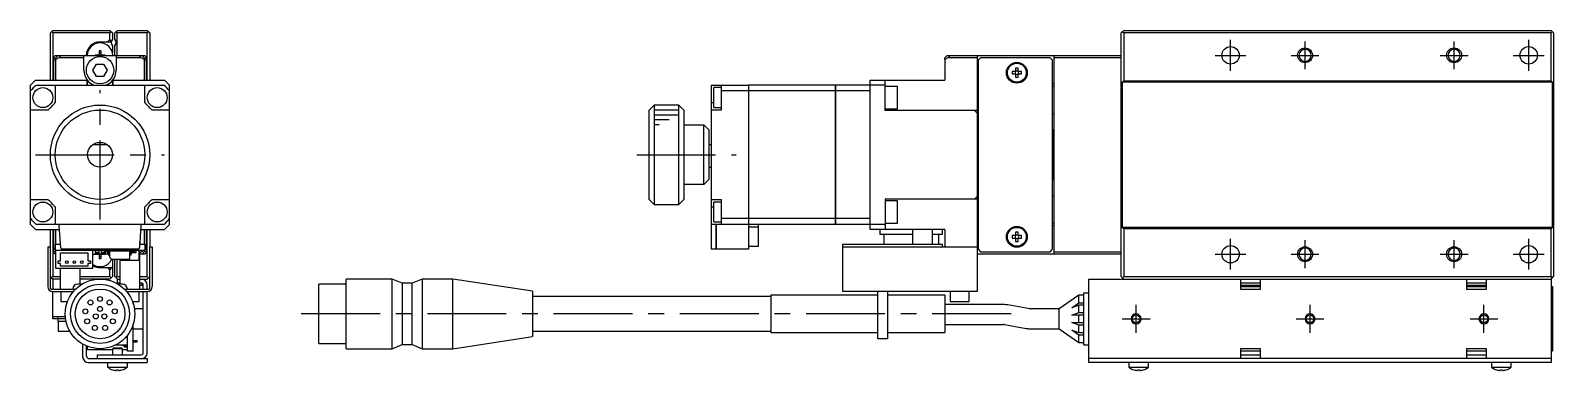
# Model space of a CAD drawing. Extents: x -1 to 643, y -8 to 203.
# Drawn here: x 336.5 to 643, y 71.4 to 139.8 of the extents above; entities that cross this region are included whole.
import ezdxf

# ---------------------------------------------------------------- set-up
doc = ezdxf.new("R2010")
doc.units = 0
doc.header["$LTSCALE"] = 0.5
doc.linetypes.add('CENTER', pattern=[50.8, 31.75, -6.35, 6.35, -6.35])
for name, color, linetype in [('MSM_CENTER', 1, 'CENTER'), ('MSM_CONTINUOUS', 7, 'CONTINUOUS'), ('MSM_NARROW', 5, 'CONTINUOUS')]:
    doc.layers.add(name, color=color, linetype=linetype)

msp = doc.modelspace()

# ---------------------------------------------------------------- linework, layer by layer
at = {"layer": 'MSM_CENTER'}
for p, q in [((578.000001, 131.700001), (578.000001, 137.900001)), ((593.000001, 132.000001), (593.000001, 137.600001)), ((623.000001, 132.000001), (623.000001, 137.600001)), ((638.000001, 131.700001), (638.000001, 137.900001)), ((574.900001, 134.800001), (581.100001, 134.800001)), ((590.200001, 134.800001), (595.800001, 134.800001)), ((620.200001, 134.800001), (625.800001, 134.800001)), ((634.900001, 134.800001), (641.100001, 134.800001)), ((350.500001, 101.800001), (350.500001, 127.800001)), ((337.500001, 114.800001), (363.500001, 114.800001)), ((458.500001, 114.800001), (478.500001, 114.800001)), ((578.000001, 91.700001), (578.000001, 97.900001)), ((593.000001, 92.000001), (593.000001, 97.600001)), ((623.000001, 92.000001), (623.000001, 97.600001)), ((638.000001, 91.700001), (638.000001, 97.900001)), ((574.900001, 94.800001), (581.100001, 94.800001)), ((590.200001, 94.800001), (595.800001, 94.800001)), ((620.200001, 94.800001), (625.800001, 94.800001)), ((634.900001, 94.800001), (641.100001, 94.800001)), ((533.861745, 82.800001), (388.835073, 82.800001)), ((559.000001, 79.000001), (559.000001, 84.600001)), ((594.000001, 79.000001), (594.000001, 84.600001)), ((629.000001, 79.000001), (629.000001, 84.600001)), ((556.200001, 81.800001), (561.800001, 81.800001)), ((591.200001, 81.800001), (596.800001, 81.800001)), ((626.200001, 81.800001), (631.800001, 81.800001))]:
    msp.add_line(p, q, dxfattribs=at)
at = {"layer": 'MSM_CONTINUOUS'}
for p, q in [((340.5, 139.300001), (341, 139.800001)), ((340.5, 129.800001), (340.5, 139.300001)), ((341, 139.300001), (340.75, 139.550001)), ((341, 139.800001), (352.5, 139.800001)), ((341, 139.300001), (341, 129.800001)), ((352.5, 139.300001), (341, 139.300001)), ((352.5, 138.000001), (352, 137.500001)), ((352.5, 139.800001), (353, 139.300001)), ((352.75, 139.550001), (352.5, 139.300001)), ((352.5, 138.000001), (352.5, 139.300001)), ((352.773113, 137.61376), (352.5, 138.000001)), ((353, 139.300001), (353, 138.061438)), ((353.5, 139.300001), (353.7, 139.500001)), ((353.5, 138.061438), (353.5, 139.300001)), ((353.7, 139.500001), (354, 139.800001)), ((353.7, 139.500001), (353.9, 139.300001)), ((353.9, 139.300001), (353.9, 134.800001)), ((360, 139.300001), (353.9, 139.300001)), ((354, 139.800001), (360, 139.800001)), ((360, 139.800001), (360.5, 139.300001)), ((360.25, 139.550001), (360, 139.300001)), ((360, 129.800001), (360, 139.300001)), ((360.5, 139.300001), (360.5, 129.800001)), ((556.250001, 139.550001), (556.000001, 139.300001)), ((556.000001, 90.300001), (556.000001, 139.300001)), ((556.500001, 139.800001), (556.250001, 139.550001)), ((556.250001, 139.550001), (556.500001, 139.300001)), ((556.500001, 139.800001), (642.500001, 139.800001)), ((642.500001, 139.300001), (556.500001, 139.300001)), ((556.500001, 139.300001), (556.500001, 129.700001)), ((643.000001, 139.300001), (642.500001, 139.800001)), ((642.500001, 139.300001), (642.750001, 139.550001)), ((642.500001, 129.700001), (642.500001, 139.300001)), ((643.000001, 139.300001), (643.000001, 90.300001)), ((350.645, 135.700001), (350.355, 135.700001)), ((350.355, 135.700001), (350.355, 134.905001)), ((350.645, 135.170007), (350.355, 135.170007)), ((350.5, 137.500001), (352.755012, 137.500001)), ((350.645, 135.700001), (350.645, 134.905001)), ((353, 136.738563), (353, 135.414143)), ((353.5, 134.800001), (353.5, 136.738563)), ((341.5, 134.800001), (341, 134.300001)), ((341.2, 129.800001), (341.2, 134.300001)), ((341.2, 134.300001), (341.599999, 134.300001)), ((341.599999, 133.800001), (341.2, 133.800001)), ((341.5, 134.800001), (359.5, 134.800001)), ((341.599999, 134.300001), (342.099999, 134.800001)), ((342.212371, 134.300001), (341.599999, 133.993813)), ((341.599999, 129.800001), (341.599999, 134.300001)), ((342, 134.700002), (342, 134.800001)), ((342.712371, 134.800001), (342.212371, 134.300001)), ((347.25, 134.300001), (342.212371, 134.300001)), ((347.25, 131.800001), (347.25, 134.800001)), ((349.056624, 131.800001), (349.778312, 133.050001)), ((349.778312, 130.550001), (349.056624, 131.800001)), ((350.295, 134.845001), (349.5, 134.845001)), ((349.5, 134.800001), (349.5, 134.845001)), ((349.778312, 133.050001), (351.221687, 133.050001)), ((350.029993, 134.845001), (350.035052, 134.800016)), ((351.5, 134.845001), (350.705, 134.845001)), ((350.970006, 134.845001), (350.964947, 134.800016)), ((351.221687, 133.050001), (351.943375, 131.800001)), ((351.943375, 131.800001), (351.221687, 130.550001)), ((351.5, 134.800001), (351.5, 134.845001)), ((353.75, 134.800001), (353.75, 131.800001)), ((358.787628, 134.300001), (353.75, 134.300001)), ((358.787628, 134.300001), (358.287628, 134.800001)), ((359.400001, 133.993814), (358.787628, 134.300001)), ((358.900001, 134.800001), (359.400001, 134.300001)), ((359, 134.700002), (359, 134.800001)), ((359.400001, 134.300001), (359.8, 134.300001)), ((359.400001, 134.300001), (359.400001, 129.800001)), ((359.8, 133.800001), (359.400001, 133.800001)), ((360, 134.300001), (359.5, 134.800001)), ((359.8, 134.300001), (359.8, 129.800001)), ((520.5, 133.993814), (520.499999, 129.800001)), ((521.112374, 134.300001), (520.5, 133.993814)), ((520.5, 133.993814), (520.500001, 134.300001)), ((520.500001, 134.300001), (521.000001, 134.800001)), ((521.000001, 134.800001), (556.000001, 134.800001)), ((521.612374, 134.800001), (521.112374, 134.300001)), ((527.000001, 134.300001), (521.112374, 134.300001)), ((527.000001, 134.800001), (527.000001, 87.300001)), ((527.700001, 134.300001), (527.200001, 133.800001)), ((527.200001, 133.800001), (527.200001, 95.800001)), ((541.700001, 134.300001), (527.700001, 134.300001)), ((534.760001, 132.219185), (534.760001, 131.540001)), ((535.240001, 131.540001), (535.240001, 132.219185)), ((542.200001, 133.800001), (541.700001, 134.300001)), ((542.200001, 95.800001), (542.200001, 133.800001)), ((542.500001, 94.800001), (542.500001, 134.800001)), ((556.000001, 134.300001), (542.500001, 134.300001)), ((337.500001, 129.800001), (336.500001, 128.800001)), ((336.500001, 100.800001), (336.500001, 128.800001)), ((337.500001, 129.800001), (347.900001, 129.800001)), ((337.654768, 128.800001), (363.345233, 128.800001)), ((341.500001, 128.800001), (341.500001, 125.300001)), ((347.900001, 128.800001), (347.900001, 129.800001)), ((348.010523, 128.800001), (348.010523, 129.710741)), ((351.221687, 130.550001), (349.778312, 130.550001)), ((352.989478, 129.710744), (352.989478, 128.800001)), ((353.100001, 129.800001), (353.100001, 128.800001)), ((353.100001, 129.800001), (363.500001, 129.800001)), ((359.500001, 125.300001), (359.500001, 128.800001)), ((364.500001, 128.800001), (363.500001, 129.800001)), ((364.500001, 100.800001), (364.500001, 128.800001)), ((473.500001, 128.800001), (481.000001, 128.800001)), ((473.500001, 128.800001), (473.500001, 95.800001)), ((475.500001, 128.800001), (475.500001, 123.800001)), ((481.000001, 128.800001), (481.000001, 95.800001)), ((481.000001, 128.790001), (481.010001, 128.790001)), ((498.500001, 128.800001), (481.010001, 128.800001)), ((481.010001, 128.800001), (481.010001, 96.800001)), ((498.500001, 100.800001), (498.500001, 128.800001)), ((498.500001, 128.790001), (498.510001, 128.790001)), ((498.510001, 128.800001), (498.510001, 100.800001)), ((508.500001, 128.800001), (498.510001, 128.800001)), ((505.500001, 129.800001), (520.499999, 129.800001)), ((505.500001, 99.800001), (505.500001, 129.800001)), ((508.500001, 123.700001), (508.500001, 129.800001)), ((527.200001, 129.050001), (527.000001, 129.050001)), ((534.760001, 131.540001), (534.080817, 131.540001)), ((534.080817, 131.060001), (534.760001, 131.060001)), ((534.760001, 131.060001), (534.760001, 130.380816)), ((535.919186, 131.540001), (535.240001, 131.540001)), ((535.240001, 130.380816), (535.240001, 131.060001)), ((535.240001, 131.060001), (535.919186, 131.060001)), ((542.500001, 129.050001), (542.200001, 129.050001)), ((556.200001, 129.400001), (556.500001, 129.700001)), ((556.200001, 129.400001), (556.200001, 100.200001)), ((642.800001, 129.400001), (556.200001, 129.400001)), ((556.500001, 129.700001), (642.500001, 129.700001)), ((642.500001, 129.700001), (642.800001, 129.400001)), ((642.800001, 100.200001), (642.800001, 129.400001)), ((474.000001, 124.300001), (474.000001, 128.300001)), ((475.500001, 128.300001), (474.000001, 128.300001)), ((481.000001, 127.645233), (475.500001, 127.645233)), ((481.000001, 127.64134), (481.010001, 127.64134)), ((498.500001, 127.645233), (481.010001, 127.645233)), ((498.500001, 127.64134), (498.510001, 127.64134)), ((505.500001, 127.645233), (498.510001, 127.645233)), ((511.000001, 128.550001), (508.500001, 128.550001)), ((511.000001, 124.050001), (511.000001, 128.550001)), ((542.500001, 128.550001), (542.200001, 128.550001)), ((340.000001, 123.800001), (336.500001, 123.800001)), ((364.500001, 123.800001), (361.000001, 123.800001)), ((462.000001, 124.800001), (461.000001, 123.800001)), ((461.000001, 105.800001), (461.000001, 123.800001)), ((462.000001, 124.800001), (462.000001, 104.800001)), ((467.000001, 124.800001), (462.000001, 124.800001)), ((467.000001, 104.800001), (467.000001, 124.800001)), ((468.000001, 123.800001), (467.000001, 124.800001)), ((468.000001, 123.800001), (468.000001, 105.800001)), ((473.500001, 125.300001), (474.000001, 125.300001)), ((475.500001, 123.800001), (473.500001, 123.800001)), ((474.000001, 124.300001), (475.500001, 124.300001)), ((508.500001, 124.050001), (511.000001, 124.050001)), ((527.000001, 123.700001), (508.500001, 123.700001)), ((526.500001, 123.700001), (527.000001, 123.200001)), ((527.200001, 124.800001), (527.000001, 124.800001)), ((527.200001, 123.800001), (527.000001, 123.800001)), ((542.200001, 123.050001), (542.500001, 123.050001)), ((468.000001, 120.800001), (472.000001, 120.800001)), ((472.000001, 108.800001), (472.000001, 120.800001)), ((473.000001, 119.800001), (472.000001, 120.800001)), ((473.000001, 119.800001), (473.000001, 109.800001)), ((527.200001, 122.300001), (527.000001, 122.300001)), ((542.300001, 119.800001), (542.200001, 119.800001)), ((542.300001, 109.800001), (542.300001, 119.800001)), ((542.500001, 119.600001), (542.300001, 119.800001)), ((352.000001, 116.800001), (349.000001, 116.800001)), ((473.500001, 116.800001), (473.000001, 116.800001)), ((473.000001, 112.300001), (473.500001, 112.300001)), ((472.000001, 108.800001), (468.000001, 108.800001)), ((472.000001, 108.800001), (473.000001, 109.800001)), ((527.000001, 107.300001), (527.200001, 107.300001)), ((542.200001, 109.800001), (542.300001, 109.800001)), ((542.300001, 109.800001), (542.500001, 110.000001)), ((336.500001, 105.800001), (340.000001, 105.800001)), ((341.500001, 104.300001), (341.500001, 100.800001)), ((359.500001, 100.800001), (359.500001, 104.300001)), ((361.000001, 105.800001), (364.500001, 105.800001)), ((461.000001, 105.800001), (462.000001, 104.800001)), ((462.000001, 104.800001), (467.000001, 104.800001)), ((467.000001, 104.800001), (468.000001, 105.800001)), ((473.500001, 105.800001), (475.500001, 105.800001)), ((473.500001, 104.300001), (474.000001, 104.300001)), ((475.500001, 105.300001), (474.000001, 105.300001)), ((474.000001, 101.300001), (474.000001, 105.300001)), ((475.500001, 105.800001), (475.500001, 100.800001)), ((527.000001, 105.900001), (508.500001, 105.900001)), ((508.500001, 105.900001), (508.500001, 99.800001)), ((511.000001, 105.550001), (508.500001, 105.550001)), ((511.000001, 101.050001), (511.000001, 105.550001)), ((527.000001, 106.400001), (526.500001, 105.900001)), ((527.200001, 105.800001), (527.000001, 105.800001)), ((527.000001, 104.800001), (527.200001, 104.800001)), ((542.500001, 106.550001), (542.200001, 106.550001)), ((474.000001, 101.300001), (475.500001, 101.300001)), ((481.000001, 101.954768), (475.500001, 101.954768)), ((481.000001, 101.958661), (481.010001, 101.958661)), ((498.500001, 101.954768), (481.010001, 101.954768)), ((498.500001, 101.958661), (498.510001, 101.958661)), ((505.500001, 101.954768), (498.510001, 101.954768)), ((336.500001, 100.800001), (337.500001, 99.800001)), ((337.500001, 99.800001), (342.319927, 99.800001)), ((363.345233, 100.800001), (337.654768, 100.800001)), ((340.5, 96.300001), (340.5, 99.800001)), ((341, 99.800001), (341, 90.300001)), ((341.2, 95.300001), (341.2, 99.800001)), ((341.599999, 96.800001), (341.599999, 99.800001)), ((342.270979, 100.500001), (342.250001, 100.800001)), ((342.58012, 96.079074), (342.270979, 100.500001)), ((358.729023, 100.500001), (358.419881, 96.079074)), ((358.680074, 99.800001), (363.500001, 99.800001)), ((358.750001, 100.800001), (358.729023, 100.500001)), ((359.400001, 99.800001), (359.400001, 96.800001)), ((359.8, 99.800001), (359.8, 95.300001)), ((360, 90.300001), (360, 99.800001)), ((360.5, 99.800001), (360.5, 96.300001)), ((363.500001, 99.800001), (364.500001, 100.800001)), ((481.000001, 100.800001), (473.500001, 100.800001)), ((474.500001, 95.800001), (474.500001, 100.800001)), ((474.510001, 100.800001), (474.510001, 95.800001)), ((481.000001, 100.810001), (481.010001, 100.810001)), ((498.500001, 100.800001), (481.010001, 100.800001)), ((481.010001, 100.300001), (483.000001, 100.300001)), ((483.000001, 96.400001), (483.000001, 100.800001)), ((498.500001, 100.810001), (498.510001, 100.810001)), ((508.500001, 100.800001), (498.510001, 100.800001)), ((520.499999, 99.800001), (505.500001, 99.800001)), ((507.500001, 98.800001), (507.500001, 99.800001)), ((514.000001, 98.800001), (507.500001, 98.800001)), ((508.250001, 98.800001), (508.250001, 96.800001)), ((508.500001, 101.050001), (511.000001, 101.050001)), ((514.000001, 99.800001), (514.000001, 96.800001)), ((518.000001, 96.800001), (518.000001, 99.800001)), ((520.000001, 98.800001), (518.000001, 98.800001)), ((519.250001, 98.800001), (519.250001, 96.800001)), ((520.000001, 99.800001), (520.000001, 98.800001)), ((520.499999, 99.800001), (520.499999, 96.300001)), ((527.000001, 100.550001), (527.200001, 100.550001)), ((534.760001, 98.540001), (534.080817, 98.540001)), ((534.760001, 99.219185), (534.760001, 98.540001)), ((535.240001, 98.540001), (535.240001, 99.219185)), ((535.919186, 98.540001), (535.240001, 98.540001)), ((542.200001, 101.050001), (542.500001, 101.050001)), ((542.200001, 100.550001), (542.500001, 100.550001)), ((556.500001, 99.900001), (556.200001, 100.200001)), ((642.800001, 100.200001), (556.200001, 100.200001)), ((556.500001, 99.900001), (556.500001, 90.300001)), ((642.500001, 99.900001), (556.500001, 99.900001)), ((642.800001, 100.200001), (642.500001, 99.900001)), ((642.500001, 90.300001), (642.500001, 99.900001)), ((340.000001, 96.300001), (340.000001, 88.300001)), ((340.000001, 96.300001), (340.500001, 96.300001)), ((340.500001, 88.000001), (340.500001, 96.300001)), ((341, 95.300001), (341.5, 94.800001)), ((341.2, 95.800001), (341.499999, 95.800001)), ((341.574999, 95.300001), (341.2, 95.300001)), ((341.499999, 96.800001), (341.499999, 95.600001)), ((341.499999, 96.800001), (342.529708, 96.800001)), ((341.499999, 95.600001), (359.499999, 95.600001)), ((341.574999, 91.900001), (341.574999, 95.600001)), ((342.499999, 97.224863), (342.499999, 96.800001)), ((342.574999, 93.450001), (342.574999, 95.100001)), ((342.574999, 95.100001), (348.074999, 95.100001)), ((358.120612, 95.800001), (342.879389, 95.800001)), ((348.074999, 95.100001), (348.074999, 93.450001)), ((349.074999, 91.900001), (349.074999, 95.600001)), ((349.499999, 95.600001), (349.499999, 94.800001)), ((350.249999, 95.175001), (349.499999, 95.175001)), ((350.249999, 95.050001), (349.499999, 95.050001)), ((350.249999, 95.600001), (350.249999, 94.800001)), ((350.749999, 95.600001), (350.749999, 94.800001)), ((351.499999, 95.175001), (350.749999, 95.175001)), ((351.499999, 95.050001), (350.749999, 95.050001)), ((351.452499, 95.370001), (351.452499, 95.600001)), ((351.452499, 95.370001), (351.962499, 95.370001)), ((351.499999, 95.370001), (351.499999, 94.800001)), ((351.702499, 95.370001), (351.702499, 95.600001)), ((351.768894, 95.370001), (351.768894, 95.600001)), ((351.999999, 95.600001), (351.999999, 95.597863)), ((351.999999, 95.362703), (351.999999, 94.800001)), ((352.062499, 95.175001), (351.999999, 95.175001)), ((352.062499, 95.050001), (351.999999, 95.050001)), ((352.062499, 95.270001), (352.062499, 94.940001)), ((352.292499, 94.940001), (352.292499, 95.270001)), ((352.502499, 95.175001), (352.292499, 95.175001)), ((352.502499, 95.050001), (352.292499, 95.050001)), ((352.502499, 94.141422), (352.502499, 95.400001)), ((352.602499, 95.500001), (356.302499, 95.500001)), ((353.187499, 95.600001), (353.187499, 95.500001)), ((353.750002, 95.600001), (353.750002, 95.500001)), ((354.599999, 95.600001), (354.599999, 95.500001)), ((354.722499, 95.600001), (354.722499, 95.500001)), ((356.402499, 95.400001), (356.402499, 93.820001)), ((356.612499, 95.050001), (356.402499, 95.050001)), ((356.612499, 94.940001), (356.612499, 95.270001)), ((356.722499, 95.600001), (356.722499, 95.515968)), ((356.842499, 95.270001), (356.842499, 94.940001)), ((357.674999, 95.050001), (356.842499, 95.050001)), ((356.942499, 95.370001), (357.452499, 95.370001)), ((357.136103, 95.600001), (357.136103, 95.370001)), ((357.202499, 95.600001), (357.202499, 95.370001)), ((357.452499, 95.600001), (357.452499, 95.370001)), ((357.674999, 95.600001), (357.674999, 95.050001)), ((358.399999, 93.600001), (358.399999, 95.600001)), ((358.399999, 94.912371), (358.787628, 95.300001)), ((358.399999, 95.300001), (358.787628, 95.300001)), ((358.470293, 96.800001), (359.499999, 96.800001)), ((358.499999, 96.800001), (358.499999, 97.224805)), ((358.787628, 95.300001), (359.387628, 95.600001)), ((359.400001, 95.300001), (358.900001, 94.800001)), ((359.400001, 95.600001), (359.400001, 95.300001)), ((359.8, 95.300001), (359.400001, 95.300001)), ((359.499999, 96.800001), (359.499999, 95.600001)), ((359.499999, 95.800001), (359.8, 95.800001)), ((359.5, 94.800001), (360, 95.300001)), ((360.500001, 96.300001), (361.000001, 96.300001)), ((360.500001, 88.000001), (360.500001, 96.300001)), ((361.000001, 96.300001), (361.000001, 88.300001)), ((474.500001, 95.800001), (473.500001, 95.800001)), ((474.500001, 95.810001), (474.510001, 95.810001)), ((481.000001, 95.800001), (474.510001, 95.800001)), ((481.010001, 96.800001), (481.000001, 96.800001)), ((481.000001, 96.400001), (483.000001, 96.400001)), ((500.000001, 96.800001), (520.000001, 96.800001)), ((500.000001, 87.300001), (500.000001, 96.800001)), ((500.000001, 96.300001), (527.000001, 96.300001)), ((520.000001, 96.800001), (520.000001, 96.300001)), ((527.200001, 95.800001), (527.700001, 95.300001)), ((527.700001, 95.300001), (541.700001, 95.300001)), ((534.080817, 98.060001), (534.760001, 98.060001)), ((534.760001, 98.060001), (534.760001, 97.380816)), ((535.240001, 97.380816), (535.240001, 98.060001)), ((535.240001, 98.060001), (535.919186, 98.060001)), ((541.700001, 95.300001), (542.200001, 95.800001)), ((542.500001, 95.300001), (556.000001, 95.300001)), ((341.5, 94.800001), (341.574999, 94.800001)), ((342.074999, 93.450001), (342.574999, 93.450001)), ((342.074999, 92.950001), (342.074999, 93.450001)), ((342.574999, 92.950001), (342.074999, 92.950001)), ((342.574999, 92.400001), (342.574999, 92.950001)), ((348.074999, 92.400001), (342.574999, 92.400001)), ((348.074999, 93.450001), (348.574999, 93.450001)), ((348.074999, 92.950001), (348.074999, 92.400001)), ((348.574999, 92.950001), (348.074999, 92.950001)), ((348.574999, 93.450001), (348.574999, 92.950001)), ((349.074999, 94.800001), (349.499999, 94.800001)), ((352.093668, 94.800001), (349.5, 94.800001)), ((349.5, 94.755001), (349.5, 94.800001)), ((350.295, 94.755001), (349.5, 94.755001)), ((350.035053, 94.79999), (350.029993, 94.755001)), ((350.355, 94.695001), (350.355, 93.900001)), ((350.355, 94.429994), (350.645, 94.429994)), ((350.645, 93.900001), (350.355, 93.900001)), ((350.5, 92.100001), (353, 92.100001)), ((350.645, 94.695001), (350.645, 93.900001)), ((351.5, 94.755001), (350.705, 94.755001)), ((350.964947, 94.79999), (350.970006, 94.755001)), ((351.5, 94.755001), (351.5, 94.800001)), ((352, 92.100001), (352.5, 91.600001)), ((352.392499, 94.840001), (352.502499, 94.840001)), ((352.392499, 94.610001), (352.502499, 94.610001)), ((352.5, 91.600001), (352.853553, 92.100001)), ((352.853209, 93.74929), (352.531788, 94.070711)), ((356.302499, 93.720001), (352.92392, 93.720001)), ((353, 93.720001), (353, 90.300001)), ((353.5, 90.300001), (353.5, 93.720001)), ((353.9, 93.720001), (353.9, 90.300001)), ((354.500001, 93.720001), (354.500001, 88.800001)), ((354.599999, 93.720001), (354.599999, 93.600001)), ((354.599999, 93.600001), (358.399999, 93.600001)), ((356.402499, 94.840001), (356.512499, 94.840001)), ((356.402499, 94.610001), (356.512499, 94.610001)), ((359.5, 94.800001), (358.399999, 94.800001)), ((358.500001, 87.800001), (358.500001, 94.800001)), ((359, 94.800001), (359, 94.9)), ((556.000001, 94.800001), (527.000001, 94.800001)), ((341, 89.800001), (340.5, 90.300001)), ((340.75, 90.050001), (341, 90.300001)), ((341, 90.300001), (342.500001, 90.300001)), ((341, 89.800001), (341, 87.800001)), ((342.5, 89.800001), (341, 89.800001)), ((349.074999, 91.900001), (341.574999, 91.900001)), ((342.500001, 91.900001), (342.500001, 87.800001)), ((346.500001, 88.800001), (346.500001, 91.900001)), ((346.500001, 90.300001), (352.5, 90.300001)), ((352.5, 89.800001), (346.500001, 89.800001)), ((352.5, 90.300001), (352.5, 91.600001)), ((353, 90.300001), (352.5, 89.800001)), ((352.5, 90.300001), (352.75, 90.050001)), ((353.7, 90.100001), (353.5, 90.300001)), ((353.9, 90.300001), (353.7, 90.100001)), ((354, 89.800001), (353.7, 90.100001)), ((353.9, 90.300001), (354.500001, 90.300001)), ((354, 89.000001), (354, 89.800001)), ((354, 89.800001), (354.500001, 89.800001)), ((354.500001, 89.000001), (354, 89.000001)), ((358.500001, 90.300001), (360, 90.300001)), ((358.500001, 89.800001), (360, 89.800001)), ((358.8, 89.000001), (358.500001, 89.000001)), ((359, 88.500001), (359, 88.946411)), ((360, 90.300001), (360.25, 90.050001)), ((360.5, 90.300001), (360, 89.800001)), ((400.000001, 75.800001), (400.000001, 89.800001)), ((409.300001, 89.800001), (400.000001, 89.800001)), ((409.300001, 75.800001), (409.300001, 89.800001)), ((411.300001, 88.950001), (409.300001, 89.800001)), ((411.300001, 88.950001), (411.300001, 76.650001)), ((413.300001, 88.950001), (411.300001, 88.950001)), ((415.300001, 89.800001), (413.300001, 88.950001)), ((413.300001, 76.650001), (413.300001, 88.950001)), ((415.300001, 89.800001), (415.300001, 75.800001)), ((421.500001, 89.800001), (415.300001, 89.800001)), ((421.500001, 75.800001), (421.500001, 89.800001)), ((437.500001, 87.370001), (421.500001, 89.800001)), ((549.500001, 73.000001), (549.500001, 89.800001)), ((549.500001, 89.800001), (642.500001, 89.800001)), ((556.000001, 90.300001), (556.250001, 90.050001)), ((556.500001, 90.300001), (556.250001, 90.050001)), ((556.250001, 90.050001), (556.500001, 89.800001)), ((556.500001, 90.300001), (642.500001, 90.300001)), ((580.000001, 89.800001), (580.000001, 87.800001)), ((584.000001, 89.000001), (580.000001, 89.000001)), ((584.000001, 87.800001), (584.000001, 89.800001)), ((625.500001, 89.800001), (625.500001, 87.800001)), ((629.500001, 89.000001), (625.500001, 89.000001)), ((629.500001, 87.800001), (629.500001, 89.800001)), ((642.750001, 90.050001), (642.500001, 90.300001)), ((642.500001, 89.800001), (643.000001, 90.300001)), ((642.500001, 89.800001), (642.500001, 73.000001)), ((340.700001, 87.800001), (345.601021, 87.800001)), ((341, 81.800001), (341, 87.300001)), ((341.000001, 87.300001), (345.138098, 87.300001)), ((342.600001, 87.300001), (342.600001, 85.300001)), ((345.000001, 87.300001), (345.000001, 87.130128)), ((346.894449, 88.800001), (346.000001, 88.800001)), ((355.000001, 88.800001), (354.105552, 88.800001)), ((355.39898, 87.800001), (360.300001, 87.800001)), ((355.861903, 87.300001), (360.000001, 87.300001)), ((356.000001, 87.130128), (356.000001, 87.300001)), ((358.400001, 85.300001), (358.400001, 87.300001)), ((359, 88.500001), (358.500001, 88.500001)), ((359.2, 87.800001), (359.2, 88.600001)), ((359.2, 75.000001), (359.2, 87.300001)), ((360, 87.800001), (360, 88.600001)), ((360, 75.000001), (360, 87.300001)), ((394.500001, 76.850001), (394.500001, 88.750001)), ((400.000001, 88.750001), (394.500001, 88.750001)), ((437.500001, 87.370001), (437.500001, 78.230001)), ((485.500001, 86.300001), (437.500001, 86.300001)), ((485.500001, 86.550001), (485.500001, 79.050001)), ((507.000001, 86.550001), (485.500001, 86.550001)), ((527.000001, 87.300001), (500.000001, 87.300001)), ((507.000001, 77.800001), (507.000001, 87.300001)), ((509.000001, 87.300001), (509.000001, 77.800001)), ((520.500001, 86.550001), (509.000001, 86.550001)), ((520.500001, 86.550001), (520.500001, 79.050001)), ((521.600001, 87.300001), (521.600001, 85.300001)), ((525.400001, 85.300001), (525.400001, 87.300001)), ((547.500001, 86.550001), (543.500001, 83.800001)), ((547.500001, 85.050001), (547.500001, 86.550001)), ((548.500001, 86.550001), (547.500001, 86.550001)), ((548.500001, 76.550001), (548.500001, 87.050001)), ((548.500001, 87.050001), (549.500001, 87.050001)), ((584.000001, 88.500001), (580.000001, 88.500001)), ((580.000001, 88.300001), (584.000001, 88.300001)), ((580.000001, 87.800001), (584.000001, 87.800001)), ((629.500001, 88.500001), (625.500001, 88.500001)), ((625.500001, 88.300001), (629.500001, 88.300001)), ((625.500001, 87.800001), (629.500001, 87.800001)), ((642.500001, 88.300001), (642.800001, 88.300001)), ((642.800001, 88.300001), (642.800001, 75.300001)), ((342.600001, 85.300001), (343.961652, 85.300001)), ((357.038349, 85.300001), (358.400001, 85.300001)), ((357.2, 84.827317), (357.2, 85.300001)), ((359.2, 83.800001), (357.428204, 83.800001)), ((532.313497, 84.668242), (520.500001, 84.668242)), ((521.600001, 85.300001), (525.400001, 85.300001)), ((537.588819, 83.815193), (533.181737, 84.59228)), ((543.500001, 83.800001), (537.762467, 83.800001)), ((543.500001, 79.800001), (543.500001, 83.800001)), ((546.045456, 84.050001), (547.500001, 85.050001)), ((547.500001, 84.550001), (546.045456, 84.050001)), ((546.045456, 82.550001), (547.500001, 83.050001)), ((547.500001, 85.050001), (548.500001, 85.050001)), ((547.500001, 83.050001), (547.500001, 84.550001)), ((548.500001, 84.550001), (547.500001, 84.550001)), ((547.500001, 83.050001), (548.500001, 83.050001)), ((341, 82.300001), (343.517881, 82.300001)), ((343.571797, 81.800001), (341, 81.800001)), ((342, 82.300001), (342, 81.300001)), ((343.662603, 81.300001), (342, 81.300001)), ((342.1, 81.300001), (342.1, 79.300001)), ((357.2, 75.300001), (357.2, 80.772684)), ((357.2, 79.800001), (359.2, 79.800001)), ((520.500001, 80.668242), (532.313497, 80.668242)), ((532.487145, 80.653049), (536.894226, 79.875962)), ((537.762467, 79.800001), (543.500001, 79.800001)), ((543.500001, 79.800001), (547.500001, 77.050001)), ((548.500001, 82.550001), (546.045456, 82.550001)), ((546.045456, 81.050001), (548.500001, 81.050001)), ((547.500001, 80.550001), (546.045456, 81.050001)), ((547.500001, 81.050001), (547.500001, 82.550001)), ((547.500001, 79.050001), (547.500001, 80.550001)), ((548.500001, 80.550001), (547.500001, 80.550001)), ((342.1, 79.300001), (344.437823, 79.300001)), ((347, 76.737823), (347, 74.200001)), ((356, 75.300001), (356, 78.469872)), ((357.2, 77.425001), (358, 77.425001)), ((357.2, 77.175001), (358, 77.175001)), ((358, 77.175001), (358, 77.425001)), ((394.500001, 76.850001), (400.000001, 76.850001)), ((409.300001, 75.800001), (411.300001, 76.650001)), ((411.300001, 76.650001), (413.300001, 76.650001)), ((413.300001, 76.650001), (415.300001, 75.800001)), ((421.500001, 75.800001), (437.500001, 78.230001)), ((437.500001, 79.300001), (485.500001, 79.300001)), ((485.500001, 79.050001), (507.000001, 79.050001)), ((509.000001, 77.800001), (507.000001, 77.800001)), ((509.000001, 79.050001), (520.500001, 79.050001)), ((546.045456, 79.550001), (547.500001, 79.050001)), ((547.500001, 78.550001), (546.045456, 79.550001)), ((547.500001, 79.050001), (548.500001, 79.050001)), ((547.500001, 77.050001), (547.500001, 78.550001)), ((548.500001, 78.550001), (547.500001, 78.550001)), ((547.500001, 77.050001), (548.500001, 77.050001)), ((347.8, 74.300001), (347.8, 76.341673)), ((348, 75.550001), (348, 76.261653)), ((353, 75.550001), (348, 75.550001)), ((348.3, 73.800001), (360, 73.800001)), ((350, 73.800001), (350, 74.600001)), ((350, 74.600001), (358.8, 74.600001)), ((353.2, 76.000001), (353, 75.800001)), ((355, 75.800001), (353, 75.800001)), ((353, 75.800001), (353, 74.60002)), ((353.2, 76.000001), (354.8, 76.000001)), ((353.652381, 76.550001), (356, 76.550001)), ((355, 75.800001), (354.8, 76.000001)), ((355, 74.60002), (355, 75.800001)), ((356, 75.550001), (355, 75.550001)), ((355.2, 76.320001), (355.2, 76.550001)), ((356, 76.320001), (355.2, 76.320001)), ((355.45, 76.095001), (355.45, 76.320001)), ((356, 76.095001), (355.45, 76.095001)), ((357.2, 75.300001), (356, 75.300001)), ((360, 73.800001), (360, 73.000001)), ((400.000001, 75.800001), (409.300001, 75.800001)), ((415.300001, 75.800001), (421.500001, 75.800001)), ((548.500001, 76.550001), (549.500001, 76.550001)), ((642.500001, 73.800001), (549.500001, 73.800001)), ((580.000001, 75.800001), (580.000001, 73.800001)), ((584.000001, 75.800001), (580.000001, 75.800001)), ((584.000001, 75.300001), (580.000001, 75.300001)), ((580.000001, 74.600001), (584.000001, 74.600001)), ((584.000001, 73.800001), (584.000001, 75.800001)), ((629.500001, 75.800001), (625.500001, 75.800001)), ((625.500001, 75.800001), (625.500001, 73.800001)), ((629.500001, 75.300001), (625.500001, 75.300001)), ((625.500001, 74.600001), (629.500001, 74.600001)), ((629.500001, 73.800001), (629.500001, 75.800001)), ((642.800001, 75.300001), (642.500001, 75.300001)), ((348.2, 73.000001), (360, 73.000001)), ((352, 73.000001), (352, 72.102001)), ((352, 72.102001), (356, 72.102001)), ((353.05, 71.544268), (353.071291, 71.544268)), ((353.8, 71.544268), (354.2, 71.544268)), ((353.8, 71.412525), (353.8, 71.544268)), ((354.2, 71.544268), (354.2, 71.412525)), ((354.928708, 71.544268), (354.95, 71.544268)), ((356, 72.102001), (356, 73.000001)), ((642.500001, 73.000001), (549.500001, 73.000001)), ((557.500001, 73.000001), (557.500001, 72.102001)), ((557.500001, 72.102001), (561.500001, 72.102001)), ((558.550001, 71.544268), (558.571293, 71.544268)), ((559.300001, 71.544268), (559.700001, 71.544268)), ((559.300001, 71.412525), (559.300001, 71.544268)), ((559.700001, 71.544268), (559.700001, 71.412525)), ((560.42871, 71.544268), (560.450001, 71.544268)), ((561.500001, 72.102001), (561.500001, 73.000001)), ((630.500001, 73.000001), (630.500001, 72.102001)), ((630.500001, 72.102001), (634.500001, 72.102001)), ((631.550001, 71.544268), (631.571293, 71.544268)), ((632.300001, 71.544268), (632.700001, 71.544268)), ((632.300001, 71.412525), (632.300001, 71.544268)), ((632.700001, 71.544268), (632.700001, 71.412525)), ((633.42871, 71.544268), (633.450001, 71.544268)), ((634.500001, 72.102001), (634.500001, 73.000001))]:
    msp.add_line(p, q, dxfattribs=at)
for centre, radius in [((578.000001, 134.800001), 1.75), ((638.000001, 134.800001), 1.75), ((350.5, 131.800001), 2.75), ((535.000001, 131.300001), 2.1), ((535.000001, 131.300001), 1.9), ((339.000001, 126.300001), 2), ((362.000001, 126.300001), 2), ((350.500001, 114.800001), 10), ((350.500001, 114.800001), 9), ((350.500001, 114.800001), 2.5), ((339.000001, 103.300001), 2), ((362.000001, 103.300001), 2), ((535.000001, 98.300001), 2.1), ((535.000001, 98.300001), 1.9), ((578.000001, 94.800001), 1.75), ((638.000001, 94.800001), 1.75), ((343.824999, 93.200001), 0.25), ((345.324999, 93.200001), 0.25), ((346.824999, 93.200001), 0.25), ((350.500001, 82.800001), 7), ((350.500001, 82.800001), 5.95), ((350.500001, 82.800001), 5), ((350.500001, 85.800001), 0.5), ((347.545577, 83.320945), 0.5), ((348.571638, 85.098134), 0.5), ((349.633975, 82.300001), 0.5), ((350.500001, 83.800001), 0.5), ((351.366026, 82.300001), 0.5), ((352.428363, 85.098134), 0.5), ((353.454424, 83.320945), 0.5), ((347.901924, 81.300001), 0.5), ((349.47394, 79.980923), 0.5), ((351.526061, 79.980923), 0.5), ((353.098077, 81.300001), 0.5), ((559.000001, 81.800001), 0.7835), ((594.000001, 81.800001), 0.7835), ((629.000001, 81.800001), 0.7835)]:
    msp.add_circle(centre, radius, dxfattribs=at)
at = {"layer": 'MSM_CONTINUOUS', "extrusion": (0, 0, -1)}
for centre in [(-593.000001, 134.800001), (-623.000001, 134.800001), (-593.000001, 94.800001), (-623.000001, 94.800001)]:
    msp.add_circle(centre, 1.2295, dxfattribs=at)
at = {"layer": 'MSM_CONTINUOUS'}
for centre, radius, start, end in [((353.75, 137.400001), 1, 138.590378, 221.40962776), ((352.75, 137.400001), 1, 318.590378, 41.409622), ((350.5, 134.700001), 2.8, 90, 177.953287), ((350.5, 134.700001), 2.6, 2.204228, 177.79579391), ((350.295, 134.905001), 0.06, 270, 0), ((350.705, 134.905001), 0.06, 180, 270), ((350.5, 131.800001), 3.25, 180, 220.004596), ((350.5, 131.800001), 3.25, 319.995459, 0), ((535.000001, 131.300001), 0.95, 75.36671, 104.63329), ((350.500001, 114.800001), 19, 132.536898, 137.463102), ((350.500143, 131.800196), 3.250236, 220.005608, 247.386449), ((350.499825, 131.800239), 3.250287, 292.605695, 319.994227), ((350.500001, 114.800001), 19, 42.536898, 47.463102), ((535.000001, 131.300001), 0.95, 165.36671, 194.63329), ((535.000001, 131.300001), 0.364721, 138.849633, 221.150367), ((535.000001, 131.300001), 0.364721, 48.849633, 131.150367), ((535.000001, 131.300001), 0.364721, 228.849633, 311.150367), ((535.000001, 131.300001), 0.95, 255.36671, 284.63329), ((535.000001, 131.300001), 0.364721, 318.849633, 41.150367), ((535.000001, 131.300001), 0.95, 345.36671, 14.63329), ((327.335922, 137.964079), 19, 311.799844, 318.200156), ((373.664079, 137.964079), 19, 221.799844, 228.200156), ((327.335922, 91.635922), 19, 41.799844, 48.200156), ((373.664079, 91.635922), 19, 131.799844, 138.200156), ((350.500001, 114.800001), 19, 222.536898, 227.463102), ((350.500001, 114.800001), 19, 312.536898, 317.463102), ((535.000001, 98.300001), 0.95, 165.36671, 194.63329), ((535.000001, 98.300001), 0.364721, 138.849633, 221.150367), ((535.000001, 98.300001), 0.95, 75.36671, 104.63329), ((535.000001, 98.300001), 0.364721, 48.849633, 131.150367), ((535.000001, 98.300001), 0.364721, 318.849633, 41.150367), ((535.000001, 98.300001), 0.95, 345.36671, 14.63329), ((342.879389, 96.100001), 0.3, 184, 270), ((351.962499, 95.270001), 0.33, 0, 90), ((351.962499, 95.270001), 0.1, 0, 90), ((352.602499, 95.400001), 0.1, 90, 180), ((356.302499, 95.400001), 0.1, 0, 90), ((356.942499, 95.270001), 0.33, 90, 180), ((356.942499, 95.270001), 0.1, 90, 180), ((358.120612, 96.100001), 0.3, 270, 356), ((535.000001, 98.300001), 0.364721, 228.849633, 311.150367), ((535.000001, 98.300001), 0.95, 255.36671, 284.63329), ((350.5, 94.900001), 2.6, 236.764792, 334.089008), ((350.5, 94.900001), 2.8, 239.407487, 270), ((350.295, 94.695001), 0.06, 0, 90), ((350.705, 94.695001), 0.06, 90, 180), ((352.392499, 94.940001), 0.33, 180, 270), ((352.392499, 94.940001), 0.1, 180, 270), ((352.602499, 94.141422), 0.1, 180, 225), ((352.92392, 93.820001), 0.1, 225, 270), ((356.302499, 93.820001), 0.1, 270, 0), ((356.512499, 94.940001), 0.1, 270, 0), ((356.512499, 94.940001), 0.33, 270, 0), ((358.8, 88.600001), 1.2, 0, 90), ((358.8, 88.600001), 0.4, 0, 90), ((341.000001, 88.300001), 1, 180, 270), ((340.700001, 88.000001), 0.2, 180, 270), ((346.000001, 87.800001), 1, 90, 180), ((355.000001, 87.800001), 1, 0, 90), ((360.000001, 88.300001), 1, 270, 0), ((360.300001, 88.000001), 0.2, 270, 0), ((532.313497, 79.668242), 5, 80, 90), ((537.762467, 84.800001), 1, 260, 270), ((532.313497, 79.668242), 1, 80, 90), ((537.762467, 84.800001), 5, 260, 270), ((346.000001, 78.800001), 1, 208.998818, 234.268261), ((355.000001, 78.800001), 1, 305.731739, 331.001182), ((348.2, 74.200001), 1.2, 180, 270), ((348.3, 74.300001), 0.5, 180, 270), ((358.8, 75.000001), 1.2, 270, 0), ((358.8, 75.000001), 0.4, 270, 0), ((354, 74.600001), 3.2, 231.317813, 252.729995), ((354, 74.600001), 3.193744, 253.094742, 266.40965), ((354, 74.600001), 3.193744, 273.59035, 286.905258), ((354, 74.600001), 3.2, 287.270005, 308.682187), ((559.500001, 74.600001), 3.2, 231.317813, 252.729995), ((559.500001, 74.600001), 3.193744, 253.094742, 266.40965), ((559.500001, 74.600001), 3.193744, 273.59035, 286.905258), ((559.500001, 74.600001), 3.2, 287.270005, 308.682187), ((632.500001, 74.600001), 3.2, 231.317813, 252.729995), ((632.500001, 74.600001), 3.193744, 253.094742, 266.40965), ((632.500001, 74.600001), 3.193744, 273.59035, 286.905258), ((632.500001, 74.600001), 3.2, 287.270005, 308.682187)]:
    msp.add_arc(centre, radius, start, end, dxfattribs=at)
at = {"layer": 'MSM_NARROW'}
for p, q in [((467.000001, 123.800001), (462.000001, 123.800001)), ((467.000001, 122.800001), (462.000001, 122.800001)), ((465.000001, 121.800001), (462.000001, 121.800001)), ((463.000001, 120.800001), (462.000001, 120.800001))]:
    msp.add_line(p, q, dxfattribs=at)
for centre in [(593.000001, 134.800001), (623.000001, 134.800001), (593.000001, 94.800001), (623.000001, 94.800001)]:
    msp.add_circle(centre, 1.5, dxfattribs=at)
at = {"layer": 'MSM_NARROW', "extrusion": (0, 0, -1)}
for centre in [(-559.000001, 81.800001), (-594.000001, 81.800001), (-629.000001, 81.800001)]:
    msp.add_circle(centre, 1, dxfattribs=at)

doc.saveas('drawing.dxf')
